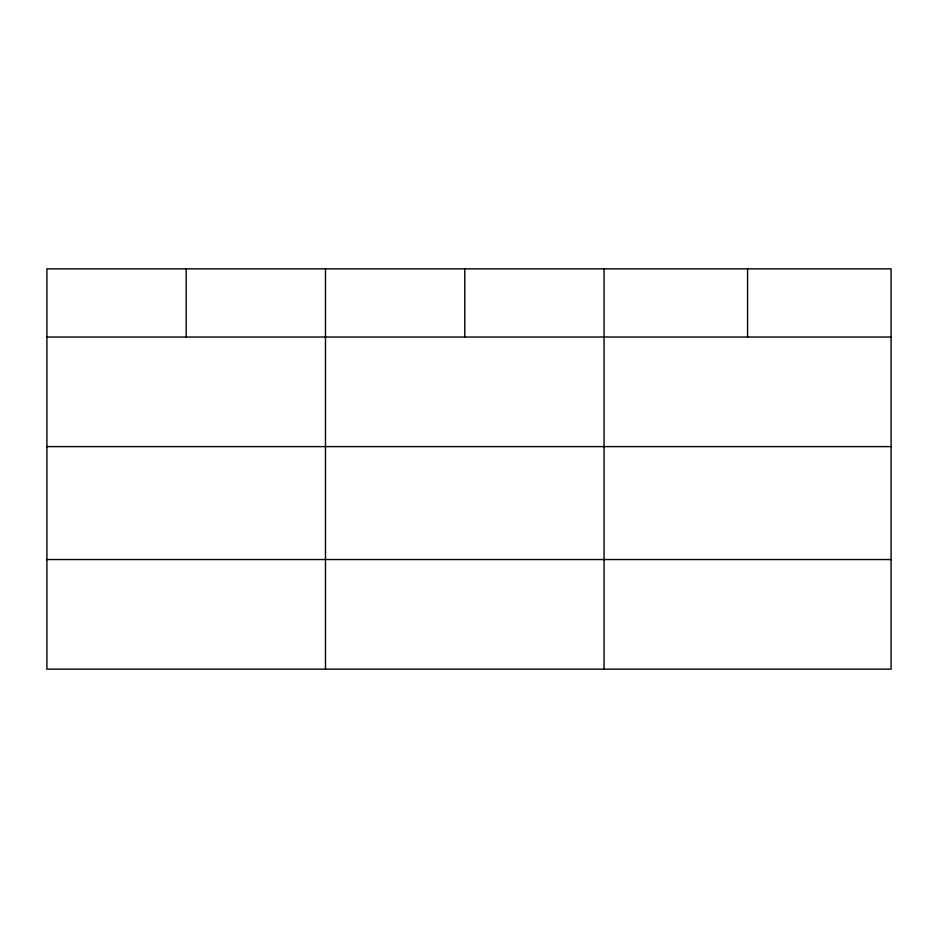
<?xml version="1.0" encoding="UTF-8"?>
<svg xmlns="http://www.w3.org/2000/svg" width="938" height="938" viewBox="0 0 938 938"><rect width="100%" height="100%" fill="white"/><g stroke="black" fill="none" stroke-linecap="round" stroke-linejoin="round"><path stroke-width="1.41" d="M891.1 446.617L891.1 268.854L46.9 268.854L46.9 669.146L891.1 669.146L891.1 446.617L46.9 446.617M46.9 337.023L891.1 337.023M46.9 559.54L891.1 559.54M747.586 268.854L747.586 337.023M604.072 268.854L604.072 669.146M464.779 268.854L464.779 337.023M325.486 268.854L325.486 669.146M186.193 268.854L186.193 337.023"/></g></svg>
